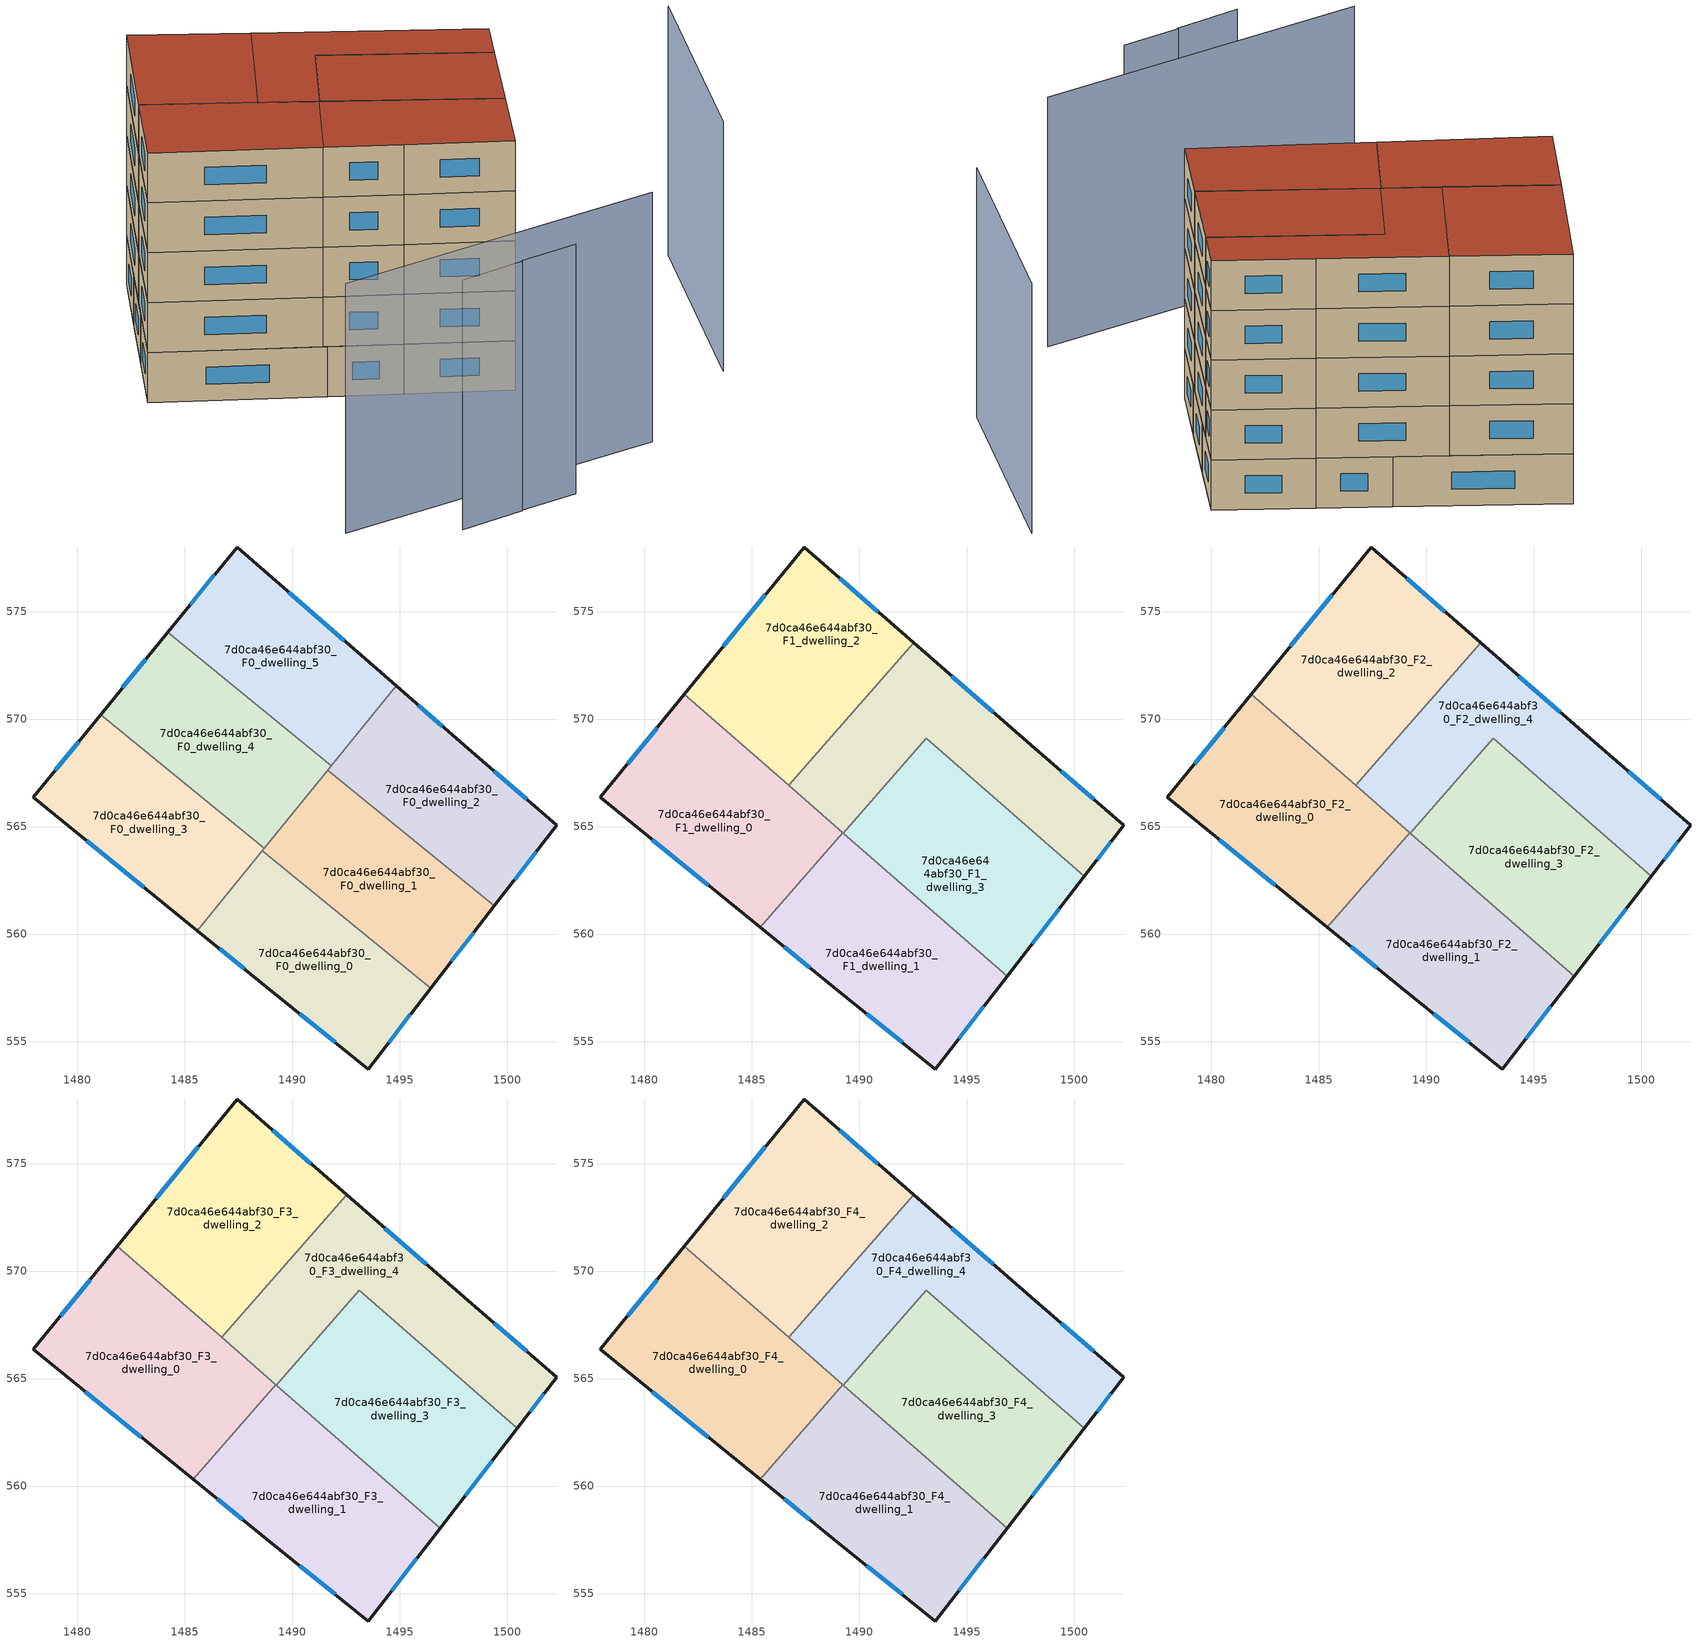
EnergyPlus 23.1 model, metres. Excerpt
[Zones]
7d0ca46e644abf30_F0_dwelling_0
 floor ground (EU_floor_Construction): 1496.45,557.49 1493.54,553.72 1488.82,557.53 1485.59,560.16 1488.61,563.87 z0
 wall outside (EU_wall_Construction): 1485.59,560.16 1488.82,557.53 1493.54,553.72 1496.45,557.49 z0:3
 wall to 7d0ca46e644abf30_F0_dwelling_1 (EU_wall_Construction): 1496.45,557.49 1488.61,563.87 z0:3
 wall to 7d0ca46e644abf30_F0_dwelling_3 (EU_wall_Construction): 1488.61,563.87 1485.59,560.16 z0:3
 window (EU_Window_Construction): 1494.49,554.95 1495.51,556.26 / 1490.36,556.29 1492.01,554.96 / 1486.64,559.31 1487.77,558.39 z0.98:2.02
7d0ca46e644abf30_F0_dwelling_1
 floor ground (EU_floor_Construction): 1499.41,561.31 1496.45,557.49 1488.61,563.87 1491.66,567.62 z0
 wall outside (EU_wall_Construction): 1496.45,557.49 1499.41,561.31 z0:3
 wall to 7d0ca46e644abf30_F0_dwelling_2 (EU_wall_Construction): 1499.41,561.31 1491.66,567.62 z0:3
 wall to 7d0ca46e644abf30_F0_dwelling_4 (EU_wall_Construction): 1491.66,567.62 1488.71,564 z0:3
 wall to 7d0ca46e644abf30_F0_dwelling_3 (EU_wall_Construction): 1488.71,564 1488.61,563.87 z0:3
 window (EU_Window_Construction): 1497.41,558.73 1498.45,560.06 z0.98:2.02
7d0ca46e644abf30_F0_dwelling_2
 floor ground (EU_floor_Construction): 1498.01,568.77 1502.3,565.05 1499.41,561.31 1491.66,567.62 1494.85,571.54 z0
 wall outside (EU_wall_Construction): 1499.41,561.31 1502.3,565.05 1498.01,568.77 1494.85,571.54 z0:3
 wall to 7d0ca46e644abf30_F0_dwelling_5 (EU_wall_Construction): 1494.85,571.54 1491.83,567.83 z0:3
 wall to 7d0ca46e644abf30_F0_dwelling_4 (EU_wall_Construction): 1491.83,567.83 1491.66,567.62 z0:3
 window (EU_Window_Construction): 1500.35,562.52 1501.36,563.83 / 1496.98,569.67 1495.88,570.64 / 1500.91,566.26 1499.41,567.56 z0.98:2.02
7d0ca46e644abf30_F0_dwelling_3
 floor ground (EU_floor_Construction): 1488.71,564 1485.59,560.16 1477.97,566.36 1481.09,570.2 z0
 wall outside (EU_wall_Construction): 1481.09,570.2 1477.97,566.36 1485.59,560.16 z0:3
 wall to 7d0ca46e644abf30_F0_dwelling_4 (EU_wall_Construction): 1488.71,564 1481.09,570.2 z0:3
 window (EU_Window_Construction): 1480.45,564.35 1483.11,562.18 / 1480.08,568.95 1478.99,567.61 z0.98:2.02
7d0ca46e644abf30_F0_dwelling_4
 floor ground (EU_floor_Construction): 1491.83,567.83 1488.71,564 1481.09,570.2 1484.21,574.03 z0
 wall outside (EU_wall_Construction): 1484.21,574.03 1481.09,570.2 z0:3
 wall to 7d0ca46e644abf30_F0_dwelling_5 (EU_wall_Construction): 1491.83,567.83 1484.21,574.03 z0:3
 window (EU_Window_Construction): 1483.2,572.79 1482.11,571.44 z0.98:2.02
7d0ca46e644abf30_F0_dwelling_5
 floor ground (EU_floor_Construction): 1494.85,571.54 1491.83,567.83 1484.21,574.03 1487.44,578 z0
 wall outside (EU_wall_Construction): 1494.85,571.54 1487.44,578 1484.21,574.03 z0:3
 window (EU_Window_Construction): 1486.39,576.71 1485.26,575.32 / 1492.44,573.64 1489.85,575.9 z0.98:2.02
7d0ca46e644abf30_F1_dwelling_0
 floor to 7d0ca46e644abf30_F0_dwelling_3 (EU_floor_Construction): 1488.66,564.04 1485.41,560.31 1477.97,566.36 1481.09,570.2 z3
 floor to 7d0ca46e644abf30_F0_dwelling_4 (EU_floor_Construction): 1489.25,564.71 1488.66,564.04 1481.09,570.2 1481.88,571.16 z3
 wall outside (EU_wall_Construction): 1481.88,571.16 1477.97,566.36 1485.41,560.31 z3:6
 wall to 7d0ca46e644abf30_F1_dwelling_1 (EU_wall_Construction): 1485.41,560.31 1489.25,564.71 z3:6
 wall to 7d0ca46e644abf30_F1_dwelling_2 (EU_wall_Construction): 1486.74,566.91 1481.88,571.16 z3:6
 wall to 7d0ca46e644abf30_F1_dwelling_4 (EU_wall_Construction): 1489.25,564.71 1486.74,566.91 z3:6
 window (EU_Window_Construction): 1480.39,564.39 1482.99,562.28 / 1480.61,569.6 1479.24,567.92 z3.98:5.02
7d0ca46e644abf30_F1_dwelling_1
 floor to 7d0ca46e644abf30_F0_dwelling_0 (EU_floor_Construction): 1496.45,557.49 1493.54,553.72 1488.82,557.53 1485.59,560.16 1488.61,563.87 z3
 floor to 7d0ca46e644abf30_F0_dwelling_1 (EU_floor_Construction): 1496.89,558.05 1496.45,557.49 1488.61,563.87 1489.28,564.69 z3
 floor to 7d0ca46e644abf30_F0_dwelling_3 (EU_floor_Construction): 1488.71,564 1485.59,560.16 1485.41,560.31 1488.66,564.04 z3
 floor to 7d0ca46e644abf30_F0_dwelling_4 (EU_floor_Construction): 1489.28,564.69 1488.71,564 1488.66,564.04 1489.25,564.71 z3
 wall outside (EU_wall_Construction): 1485.41,560.31 1488.82,557.53 1493.54,553.72 1496.89,558.04 z3:6
 wall to 7d0ca46e644abf30_F1_dwelling_3 (EU_wall_Construction): 1496.89,558.04 1489.28,564.69 z3:6
 wall to 7d0ca46e644abf30_F1_dwelling_4 (EU_wall_Construction): 1489.28,564.69 1489.25,564.71 z3:6
 window (EU_Window_Construction): 1494.63,555.13 1495.8,556.64 / 1490.36,556.29 1492.01,554.96 / 1486.52,559.41 1487.71,558.43 z3.98:5.02
7d0ca46e644abf30_F1_dwelling_2
 floor to 7d0ca46e644abf30_F0_dwelling_5 (EU_floor_Construction): 1492.54,573.55 1489.33,569.87 1484.21,574.03 1487.44,578 z3
 floor to 7d0ca46e644abf30_F0_dwelling_4 (EU_floor_Construction): 1489.33,569.87 1486.74,566.91 1481.88,571.16 1484.21,574.03 z3
 wall outside (EU_wall_Construction): 1492.54,573.55 1487.44,578 1481.88,571.16 z3:6
 wall to 7d0ca46e644abf30_F1_dwelling_4 (EU_wall_Construction): 1486.74,566.91 1492.54,573.55 z3:6
 window (EU_Window_Construction): 1490.88,575 1489.1,576.55 / 1485.63,575.78 1483.69,573.38 z3.98:5.02
7d0ca46e644abf30_F1_dwelling_3
 floor to 7d0ca46e644abf30_F0_dwelling_1 (EU_floor_Construction): 1499.41,561.31 1496.89,558.05 1489.28,564.69 1489.29,564.71 1491.76,567.53 z3
 floor to 7d0ca46e644abf30_F0_dwelling_2 (EU_floor_Construction): 1500.48,562.7 1499.41,561.31 1491.76,567.53 1493.14,569.11 z3
 wall outside (EU_wall_Construction): 1496.89,558.04 1500.48,562.7 z3:6
 wall to 7d0ca46e644abf30_F1_dwelling_4 (EU_wall_Construction): 1500.48,562.7 1493.14,569.11 1489.28,564.69 z3:6
 window (EU_Window_Construction): 1498.06,559.56 1499.31,561.18 z3.98:5.02
7d0ca46e644abf30_F1_dwelling_4
 floor to 7d0ca46e644abf30_F0_dwelling_2 (EU_floor_Construction): 1498.01,568.77 1502.3,565.05 1500.48,562.7 1493.14,569.11 1491.76,567.53 1491.66,567.62 1494.85,571.54 z3
 floor to 7d0ca46e644abf30_F0_dwelling_1 (EU_floor_Construction): 1491.76,567.53 1489.29,564.71 1491.66,567.62 z3
 floor to 7d0ca46e644abf30_F0_dwelling_5 (EU_floor_Construction): 1494.85,571.54 1491.83,567.83 1489.33,569.87 1492.54,573.55 z3
 floor to 7d0ca46e644abf30_F0_dwelling_4 (EU_floor_Construction): 1491.83,567.83 1489.28,564.7 1489.28,564.69 1489.25,564.71 1486.74,566.91 1489.33,569.87 z3
 wall outside (EU_wall_Construction): 1500.48,562.7 1502.3,565.05 1498.01,568.77 1492.54,573.55 z3:6
 window (EU_Window_Construction): 1496.23,570.33 1494.32,572 / 1500.91,566.26 1499.41,567.56 / 1501.07,563.46 1501.71,564.29 z3.98:5.02
7d0ca46e644abf30_F2_dwelling_0
 floor to 7d0ca46e644abf30_F1_dwelling_0 (EU_floor_Construction): 1489.25,564.71 1485.41,560.31 1477.97,566.36 1481.88,571.16 z6
 wall outside (EU_wall_Construction): 1481.88,571.16 1477.97,566.36 1485.41,560.31 z6:9
 wall to 7d0ca46e644abf30_F2_dwelling_1 (EU_wall_Construction): 1485.41,560.31 1489.25,564.71 z6:9
 wall to 7d0ca46e644abf30_F2_dwelling_2 (EU_wall_Construction): 1486.74,566.91 1481.88,571.16 z6:9
 wall to 7d0ca46e644abf30_F2_dwelling_4 (EU_wall_Construction): 1489.25,564.71 1486.74,566.91 z6:9
 window (EU_Window_Construction): 1480.39,564.39 1482.99,562.28 / 1480.61,569.6 1479.24,567.92 z6.98:8.02
7d0ca46e644abf30_F2_dwelling_1
 floor to 7d0ca46e644abf30_F1_dwelling_1 (EU_floor_Construction): 1496.89,558.04 1493.54,553.72 1488.82,557.53 1485.41,560.31 1489.25,564.71 z6
 wall outside (EU_wall_Construction): 1485.41,560.31 1488.82,557.53 1493.54,553.72 1496.89,558.04 z6:9
 wall to 7d0ca46e644abf30_F2_dwelling_3 (EU_wall_Construction): 1496.89,558.04 1489.28,564.69 z6:9
 wall to 7d0ca46e644abf30_F2_dwelling_4 (EU_wall_Construction): 1489.28,564.69 1489.25,564.71 z6:9
 window (EU_Window_Construction): 1494.63,555.13 1495.8,556.64 / 1490.36,556.29 1492.01,554.96 / 1486.52,559.41 1487.71,558.43 z6.98:8.02
7d0ca46e644abf30_F2_dwelling_2
 floor to 7d0ca46e644abf30_F1_dwelling_2 (EU_floor_Construction): 1492.54,573.55 1486.74,566.91 1481.88,571.16 1487.44,578 z6
 wall outside (EU_wall_Construction): 1492.54,573.55 1487.44,578 1481.88,571.16 z6:9
 wall to 7d0ca46e644abf30_F2_dwelling_4 (EU_wall_Construction): 1486.74,566.91 1492.54,573.55 z6:9
 window (EU_Window_Construction): 1490.88,575 1489.1,576.55 / 1485.63,575.78 1483.69,573.38 z6.98:8.02
7d0ca46e644abf30_F2_dwelling_3
 floor to 7d0ca46e644abf30_F1_dwelling_3 (EU_floor_Construction): 1500.48,562.7 1496.89,558.04 1489.28,564.69 1493.14,569.11 z6
 wall outside (EU_wall_Construction): 1496.89,558.04 1500.48,562.7 z6:9
 wall to 7d0ca46e644abf30_F2_dwelling_4 (EU_wall_Construction): 1500.48,562.7 1493.14,569.11 1489.28,564.69 z6:9
 window (EU_Window_Construction): 1498.06,559.56 1499.31,561.18 z6.98:8.02
7d0ca46e644abf30_F2_dwelling_4
 floor to 7d0ca46e644abf30_F1_dwelling_4 (EU_floor_Construction): 1498.01,568.77 1502.3,565.05 1500.48,562.7 1493.14,569.11 1489.28,564.69 1486.74,566.91 1492.54,573.55 z6
 wall outside (EU_wall_Construction): 1500.48,562.7 1502.3,565.05 1498.01,568.77 1492.54,573.55 z6:9
 window (EU_Window_Construction): 1496.23,570.33 1494.32,572 / 1500.91,566.26 1499.41,567.56 / 1501.07,563.46 1501.71,564.29 z6.98:8.02
7d0ca46e644abf30_F3_dwelling_0
 floor to 7d0ca46e644abf30_F2_dwelling_0 (EU_floor_Construction): 1489.25,564.71 1485.41,560.31 1477.97,566.36 1481.88,571.16 z9
 wall outside (EU_wall_Construction): 1481.88,571.16 1477.97,566.36 1485.41,560.31 z9:12
 wall to 7d0ca46e644abf30_F3_dwelling_1 (EU_wall_Construction): 1485.41,560.31 1489.25,564.71 z9:12
 wall to 7d0ca46e644abf30_F3_dwelling_2 (EU_wall_Construction): 1486.74,566.91 1481.88,571.16 z9:12
 wall to 7d0ca46e644abf30_F3_dwelling_4 (EU_wall_Construction): 1489.25,564.71 1486.74,566.91 z9:12
 window (EU_Window_Construction): 1480.39,564.39 1482.99,562.28 / 1480.61,569.6 1479.24,567.92 z9.98:11.02
7d0ca46e644abf30_F3_dwelling_1
 floor to 7d0ca46e644abf30_F2_dwelling_1 (EU_floor_Construction): 1496.89,558.04 1493.54,553.72 1488.82,557.53 1485.41,560.31 1489.25,564.71 z9
 wall outside (EU_wall_Construction): 1485.41,560.31 1488.82,557.53 1493.54,553.72 1496.89,558.04 z9:12
 wall to 7d0ca46e644abf30_F3_dwelling_3 (EU_wall_Construction): 1496.89,558.04 1489.28,564.69 z9:12
 wall to 7d0ca46e644abf30_F3_dwelling_4 (EU_wall_Construction): 1489.28,564.69 1489.25,564.71 z9:12
 window (EU_Window_Construction): 1494.63,555.13 1495.8,556.64 / 1490.36,556.29 1492.01,554.96 / 1486.52,559.41 1487.71,558.43 z9.98:11.02
7d0ca46e644abf30_F3_dwelling_2
 floor to 7d0ca46e644abf30_F2_dwelling_2 (EU_floor_Construction): 1492.54,573.55 1486.74,566.91 1481.88,571.16 1487.44,578 z9
 wall outside (EU_wall_Construction): 1492.54,573.55 1487.44,578 1481.88,571.16 z9:12
 wall to 7d0ca46e644abf30_F3_dwelling_4 (EU_wall_Construction): 1486.74,566.91 1492.54,573.55 z9:12
 window (EU_Window_Construction): 1490.88,575 1489.1,576.55 / 1485.63,575.78 1483.69,573.38 z9.98:11.02
7d0ca46e644abf30_F3_dwelling_3
 floor to 7d0ca46e644abf30_F2_dwelling_3 (EU_floor_Construction): 1500.48,562.7 1496.89,558.04 1489.28,564.69 1493.14,569.11 z9
 wall outside (EU_wall_Construction): 1496.89,558.04 1500.48,562.7 z9:12
 wall to 7d0ca46e644abf30_F3_dwelling_4 (EU_wall_Construction): 1500.48,562.7 1493.14,569.11 1489.28,564.69 z9:12
 window (EU_Window_Construction): 1498.06,559.56 1499.31,561.18 z9.98:11.02
7d0ca46e644abf30_F3_dwelling_4
 floor to 7d0ca46e644abf30_F2_dwelling_4 (EU_floor_Construction): 1498.01,568.77 1502.3,565.05 1500.48,562.7 1493.14,569.11 1489.28,564.69 1486.74,566.91 1492.54,573.55 z9
 wall outside (EU_wall_Construction): 1500.48,562.7 1502.3,565.05 1498.01,568.77 1492.54,573.55 z9:12
 window (EU_Window_Construction): 1496.23,570.33 1494.32,572 / 1500.91,566.26 1499.41,567.56 / 1501.07,563.46 1501.71,564.29 z9.98:11.02
7d0ca46e644abf30_F4_dwelling_0
 floor to 7d0ca46e644abf30_F3_dwelling_0 (EU_floor_Construction): 1489.25,564.71 1485.41,560.31 1477.97,566.36 1481.88,571.16 z12
 wall outside (EU_wall_Construction): 1481.88,571.16 1477.97,566.36 1485.41,560.31 z12:15
 wall to 7d0ca46e644abf30_F4_dwelling_1 (EU_wall_Construction): 1485.41,560.31 1489.25,564.71 z12:15
 wall to 7d0ca46e644abf30_F4_dwelling_2 (EU_wall_Construction): 1486.74,566.91 1481.88,571.16 z12:15
 wall to 7d0ca46e644abf30_F4_dwelling_4 (EU_wall_Construction): 1489.25,564.71 1486.74,566.91 z12:15
 window (EU_Window_Construction): 1480.39,564.39 1482.99,562.28 / 1480.61,569.6 1479.24,567.92 z12.98:14.02
 roof outside (EU_roof_Construction): 1485.41,560.31 1489.25,564.71 1481.88,571.16 1477.97,566.36 z15
7d0ca46e644abf30_F4_dwelling_1
 floor to 7d0ca46e644abf30_F3_dwelling_1 (EU_floor_Construction): 1496.89,558.04 1493.54,553.72 1488.82,557.53 1485.41,560.31 1489.25,564.71 z12
 wall outside (EU_wall_Construction): 1485.41,560.31 1488.82,557.53 1493.54,553.72 1496.89,558.04 z12:15
 wall to 7d0ca46e644abf30_F4_dwelling_3 (EU_wall_Construction): 1496.89,558.04 1489.28,564.69 z12:15
 wall to 7d0ca46e644abf30_F4_dwelling_4 (EU_wall_Construction): 1489.28,564.69 1489.25,564.71 z12:15
 window (EU_Window_Construction): 1494.63,555.13 1495.8,556.64 / 1490.36,556.29 1492.01,554.96 / 1486.52,559.41 1487.71,558.43 z12.98:14.02
 roof outside (EU_roof_Construction): 1493.54,553.72 1496.89,558.04 1489.25,564.71 1485.41,560.31 1488.82,557.53 z15
7d0ca46e644abf30_F4_dwelling_2
 floor to 7d0ca46e644abf30_F3_dwelling_2 (EU_floor_Construction): 1492.54,573.55 1486.74,566.91 1481.88,571.16 1487.44,578 z12
 wall outside (EU_wall_Construction): 1492.54,573.55 1487.44,578 1481.88,571.16 z12:15
 wall to 7d0ca46e644abf30_F4_dwelling_4 (EU_wall_Construction): 1486.74,566.91 1492.54,573.55 z12:15
 window (EU_Window_Construction): 1490.88,575 1489.1,576.55 / 1485.63,575.78 1483.69,573.38 z12.98:14.02
 roof outside (EU_roof_Construction): 1486.74,566.91 1492.54,573.55 1487.44,578 1481.88,571.16 z15
7d0ca46e644abf30_F4_dwelling_3
 floor to 7d0ca46e644abf30_F3_dwelling_3 (EU_floor_Construction): 1500.48,562.7 1496.89,558.04 1489.28,564.69 1493.14,569.11 z12
 wall outside (EU_wall_Construction): 1496.89,558.04 1500.48,562.7 z12:15
 wall to 7d0ca46e644abf30_F4_dwelling_4 (EU_wall_Construction): 1500.48,562.7 1493.14,569.11 1489.28,564.69 z12:15
 window (EU_Window_Construction): 1498.06,559.56 1499.31,561.18 z12.98:14.02
 roof outside (EU_roof_Construction): 1496.89,558.04 1500.48,562.7 1493.14,569.11 1489.28,564.69 z15
7d0ca46e644abf30_F4_dwelling_4
 floor to 7d0ca46e644abf30_F3_dwelling_4 (EU_floor_Construction): 1498.01,568.77 1502.3,565.05 1500.48,562.7 1493.14,569.11 1489.28,564.69 1486.74,566.91 1492.54,573.55 z12
 wall outside (EU_wall_Construction): 1500.48,562.7 1502.3,565.05 1498.01,568.77 1492.54,573.55 z12:15
 window (EU_Window_Construction): 1496.23,570.33 1494.32,572 / 1500.91,566.26 1499.41,567.56 / 1501.07,563.46 1501.71,564.29 z12.98:14.02
 roof outside (EU_roof_Construction): 1500.48,562.7 1502.3,565.05 1498.01,568.77 1492.54,573.55 1486.74,566.91 1489.28,564.69 1493.14,569.11 z15
shading: 1474.37,546.91 1494.42,543.84 / 1483.29,542.41 1486.88,541.94 / 1479.27,542.84 1483.29,542.38 / 1503.44,547.72 1511.37,560.46 z0:15
[Building]
EU S2 Campaign: North Axis=0; Terrain=City; Solar Distribution=FullExterior
[Site:Location]
Bologna: Latitude=44.5; Longitude=11.25; Time Zone=1; Elevation=37
[SizingPeriod:WeatherFileDays]
AnnualSizingPeriod: Begin Month=1; Begin Day of Month=1; End Month=12; End Day of Month=31; Day of Week for Start Day=Monday; Use Weather File Daylight Saving Period=No; Use Weather File Rain and Snow Indicators=No
[MATERIAL]
EU_InternalMass_Material: Roughness=MediumRough; Thickness=0.1; Conductivity=1; Density=1800; Specific Heat=900; Thermal Absorptance=0.9; Solar Absorptance=0.7; Visible Absorptance=0.7
[MATERIAL:NOMASS] Roughness=MediumRough; Thermal Absorptance=0.9; Solar Absorptance=0.7; Visible Absorptance=0.7
Name | Thermal Resistance
EU_wall_NoMass | 0.905828
EU_roof_NoMass | 0.37593
EU_floor_NoMass | 0.67114
[WINDOWMATERIAL:SIMPLEGLAZINGSYSTEM]
EU_Window_SimpleGlazing: UFactor=4.52486; Solar Heat Gain Coefficient=0.85; Visible Transmittance=0.85
[CONSTRUCTION]
EU_wall_Construction: EU_wall_NoMass
EU_roof_Construction: EU_roof_NoMass
EU_floor_Construction: EU_floor_NoMass
EU_Window_Construction: EU_Window_SimpleGlazing
EU_InternalMass_Construction: EU_InternalMass_Material
[ZONE] Type=1; Multiplier=1; Ceiling Height=autocalculate; Floor Area=autocalculate; Part of Total Floor Area=Yes
Name | Volume
7d0ca46e644abf30_F0_dwelling_0 | 145.703
7d0ca46e644abf30_F1_dwelling_0; 7d0ca46e644abf30_F2_dwelling_0; 7d0ca46e644abf30_F3_dwelling_0; 7d0ca46e644abf30_F4_dwelling_0 | 174.833
7d0ca46e644abf30_F0_dwelling_1 | 145.695
7d0ca46e644abf30_F1_dwelling_1; 7d0ca46e644abf30_F2_dwelling_1; 7d0ca46e644abf30_F3_dwelling_1; 7d0ca46e644abf30_F4_dwelling_1 | 174.836
7d0ca46e644abf30_F0_dwelling_2 | 145.69
7d0ca46e644abf30_F1_dwelling_2; 7d0ca46e644abf30_F2_dwelling_2; 7d0ca46e644abf30_F3_dwelling_2; 7d0ca46e644abf30_F4_dwelling_2 | 174.849
7d0ca46e644abf30_F0_dwelling_3 | 145.698
7d0ca46e644abf30_F1_dwelling_3; 7d0ca46e644abf30_F2_dwelling_3; 7d0ca46e644abf30_F3_dwelling_3; 7d0ca46e644abf30_F4_dwelling_3 | 174.854
7d0ca46e644abf30_F0_dwelling_4 | 145.691
7d0ca46e644abf30_F1_dwelling_4; 7d0ca46e644abf30_F2_dwelling_4; 7d0ca46e644abf30_F3_dwelling_4; 7d0ca46e644abf30_F4_dwelling_4 | 174.841
7d0ca46e644abf30_F0_dwelling_5 | 145.704
[INTERNALMASS] Construction=EU_InternalMass_Construction
Name | Zone or ZoneList | Surface Area
7d0ca46e644abf30_F0_dwelling_0_EU_InternalMass | 7d0ca46e644abf30_F0_dwelling_0 | 48.5678
7d0ca46e644abf30_F0_dwelling_1_EU_InternalMass | 7d0ca46e644abf30_F0_dwelling_1 | 48.5651
7d0ca46e644abf30_F0_dwelling_2_EU_InternalMass | 7d0ca46e644abf30_F0_dwelling_2 | 48.563
7d0ca46e644abf30_F0_dwelling_3_EU_InternalMass | 7d0ca46e644abf30_F0_dwelling_3 | 48.5659
7d0ca46e644abf30_F0_dwelling_4_EU_InternalMass | 7d0ca46e644abf30_F0_dwelling_4 | 48.5636
7d0ca46e644abf30_F0_dwelling_5_EU_InternalMass | 7d0ca46e644abf30_F0_dwelling_5 | 48.5683
7d0ca46e644abf30_F1_dwelling_0_EU_InternalMass | 7d0ca46e644abf30_F1_dwelling_0 | 58.2781
7d0ca46e644abf30_F1_dwelling_1_EU_InternalMass | 7d0ca46e644abf30_F1_dwelling_1 | 58.2775
7d0ca46e644abf30_F1_dwelling_2_EU_InternalMass | 7d0ca46e644abf30_F1_dwelling_2 | 58.2838
7d0ca46e644abf30_F1_dwelling_3_EU_InternalMass | 7d0ca46e644abf30_F1_dwelling_3 | 58.286
7d0ca46e644abf30_F1_dwelling_4_EU_InternalMass | 7d0ca46e644abf30_F1_dwelling_4 | 58.2802
7d0ca46e644abf30_F2_dwelling_0_EU_InternalMass | 7d0ca46e644abf30_F2_dwelling_0 | 58.2781
7d0ca46e644abf30_F2_dwelling_1_EU_InternalMass | 7d0ca46e644abf30_F2_dwelling_1 | 58.2775
7d0ca46e644abf30_F2_dwelling_2_EU_InternalMass | 7d0ca46e644abf30_F2_dwelling_2 | 58.2838
7d0ca46e644abf30_F2_dwelling_3_EU_InternalMass | 7d0ca46e644abf30_F2_dwelling_3 | 58.286
7d0ca46e644abf30_F2_dwelling_4_EU_InternalMass | 7d0ca46e644abf30_F2_dwelling_4 | 58.2802
7d0ca46e644abf30_F3_dwelling_0_EU_InternalMass | 7d0ca46e644abf30_F3_dwelling_0 | 58.2781
7d0ca46e644abf30_F3_dwelling_1_EU_InternalMass | 7d0ca46e644abf30_F3_dwelling_1 | 58.2775
7d0ca46e644abf30_F3_dwelling_2_EU_InternalMass | 7d0ca46e644abf30_F3_dwelling_2 | 58.2838
7d0ca46e644abf30_F3_dwelling_3_EU_InternalMass | 7d0ca46e644abf30_F3_dwelling_3 | 58.286
7d0ca46e644abf30_F3_dwelling_4_EU_InternalMass | 7d0ca46e644abf30_F3_dwelling_4 | 58.2802
7d0ca46e644abf30_F4_dwelling_0_EU_InternalMass | 7d0ca46e644abf30_F4_dwelling_0 | 58.2781
7d0ca46e644abf30_F4_dwelling_1_EU_InternalMass | 7d0ca46e644abf30_F4_dwelling_1 | 58.2775
7d0ca46e644abf30_F4_dwelling_2_EU_InternalMass | 7d0ca46e644abf30_F4_dwelling_2 | 58.2838
7d0ca46e644abf30_F4_dwelling_3_EU_InternalMass | 7d0ca46e644abf30_F4_dwelling_3 | 58.286
7d0ca46e644abf30_F4_dwelling_4_EU_InternalMass | 7d0ca46e644abf30_F4_dwelling_4 | 58.2802
[OTHEREQUIPMENT] Fuel Type=Electricity; Design Level Calculation Method=Watts/Area; Power per Zone Floor Area=1; Fraction Latent=0; Fraction Radiant=0; Fraction Lost=0; Carbon Dioxide Generation Rate=0; EndUse Subcategory=EU_Step8_InternalGains
Name | Zone or ZoneList or Space or SpaceList | Schedule
EU_Step8_InternalGain_7d0ca46e644abf30_F0_dwelling_0_f000 | 7d0ca46e644abf30_F0_dwelling_0 | EU_Step8_GainSchedule_7d0ca46e644abf30_F0_dwelling_0_f000
EU_Step8_InternalGain_7d0ca46e644abf30_F0_dwelling_1_f000 | 7d0ca46e644abf30_F0_dwelling_1 | EU_Step8_GainSchedule_7d0ca46e644abf30_F0_dwelling_1_f000
EU_Step8_InternalGain_7d0ca46e644abf30_F0_dwelling_2_f000 | 7d0ca46e644abf30_F0_dwelling_2 | EU_Step8_GainSchedule_7d0ca46e644abf30_F0_dwelling_2_f000
EU_Step8_InternalGain_7d0ca46e644abf30_F0_dwelling_3_f000 | 7d0ca46e644abf30_F0_dwelling_3 | EU_Step8_GainSchedule_7d0ca46e644abf30_F0_dwelling_3_f000
EU_Step8_InternalGain_7d0ca46e644abf30_F0_dwelling_4_f000 | 7d0ca46e644abf30_F0_dwelling_4 | EU_Step8_GainSchedule_7d0ca46e644abf30_F0_dwelling_4_f000
EU_Step8_InternalGain_7d0ca46e644abf30_F0_dwelling_5_f000 | 7d0ca46e644abf30_F0_dwelling_5 | EU_Step8_GainSchedule_7d0ca46e644abf30_F0_dwelling_5_f000
EU_Step8_InternalGain_7d0ca46e644abf30_F1_dwelling_0_f000 | 7d0ca46e644abf30_F1_dwelling_0 | EU_Step8_GainSchedule_7d0ca46e644abf30_F1_dwelling_0_f000
EU_Step8_InternalGain_7d0ca46e644abf30_F1_dwelling_1_f000 | 7d0ca46e644abf30_F1_dwelling_1 | EU_Step8_GainSchedule_7d0ca46e644abf30_F1_dwelling_1_f000
EU_Step8_InternalGain_7d0ca46e644abf30_F1_dwelling_2_f000 | 7d0ca46e644abf30_F1_dwelling_2 | EU_Step8_GainSchedule_7d0ca46e644abf30_F1_dwelling_2_f000
EU_Step8_InternalGain_7d0ca46e644abf30_F1_dwelling_3_f000 | 7d0ca46e644abf30_F1_dwelling_3 | EU_Step8_GainSchedule_7d0ca46e644abf30_F1_dwelling_3_f000
EU_Step8_InternalGain_7d0ca46e644abf30_F1_dwelling_4_f000 | 7d0ca46e644abf30_F1_dwelling_4 | EU_Step8_GainSchedule_7d0ca46e644abf30_F1_dwelling_4_f000
EU_Step8_InternalGain_7d0ca46e644abf30_F2_dwelling_0_f000 | 7d0ca46e644abf30_F2_dwelling_0 | EU_Step8_GainSchedule_7d0ca46e644abf30_F2_dwelling_0_f000
EU_Step8_InternalGain_7d0ca46e644abf30_F2_dwelling_1_f000 | 7d0ca46e644abf30_F2_dwelling_1 | EU_Step8_GainSchedule_7d0ca46e644abf30_F2_dwelling_1_f000
EU_Step8_InternalGain_7d0ca46e644abf30_F2_dwelling_2_f000 | 7d0ca46e644abf30_F2_dwelling_2 | EU_Step8_GainSchedule_7d0ca46e644abf30_F2_dwelling_2_f000
EU_Step8_InternalGain_7d0ca46e644abf30_F2_dwelling_3_f000 | 7d0ca46e644abf30_F2_dwelling_3 | EU_Step8_GainSchedule_7d0ca46e644abf30_F2_dwelling_3_f000
EU_Step8_InternalGain_7d0ca46e644abf30_F2_dwelling_4_f000 | 7d0ca46e644abf30_F2_dwelling_4 | EU_Step8_GainSchedule_7d0ca46e644abf30_F2_dwelling_4_f000
EU_Step8_InternalGain_7d0ca46e644abf30_F3_dwelling_0_f000 | 7d0ca46e644abf30_F3_dwelling_0 | EU_Step8_GainSchedule_7d0ca46e644abf30_F3_dwelling_0_f000
EU_Step8_InternalGain_7d0ca46e644abf30_F3_dwelling_1_f000 | 7d0ca46e644abf30_F3_dwelling_1 | EU_Step8_GainSchedule_7d0ca46e644abf30_F3_dwelling_1_f000
EU_Step8_InternalGain_7d0ca46e644abf30_F3_dwelling_2_f000 | 7d0ca46e644abf30_F3_dwelling_2 | EU_Step8_GainSchedule_7d0ca46e644abf30_F3_dwelling_2_f000
EU_Step8_InternalGain_7d0ca46e644abf30_F3_dwelling_3_f000 | 7d0ca46e644abf30_F3_dwelling_3 | EU_Step8_GainSchedule_7d0ca46e644abf30_F3_dwelling_3_f000
EU_Step8_InternalGain_7d0ca46e644abf30_F3_dwelling_4_f000 | 7d0ca46e644abf30_F3_dwelling_4 | EU_Step8_GainSchedule_7d0ca46e644abf30_F3_dwelling_4_f000
EU_Step8_InternalGain_7d0ca46e644abf30_F4_dwelling_0_f000 | 7d0ca46e644abf30_F4_dwelling_0 | EU_Step8_GainSchedule_7d0ca46e644abf30_F4_dwelling_0_f000
EU_Step8_InternalGain_7d0ca46e644abf30_F4_dwelling_1_f000 | 7d0ca46e644abf30_F4_dwelling_1 | EU_Step8_GainSchedule_7d0ca46e644abf30_F4_dwelling_1_f000
EU_Step8_InternalGain_7d0ca46e644abf30_F4_dwelling_2_f000 | 7d0ca46e644abf30_F4_dwelling_2 | EU_Step8_GainSchedule_7d0ca46e644abf30_F4_dwelling_2_f000
EU_Step8_InternalGain_7d0ca46e644abf30_F4_dwelling_3_f000 | 7d0ca46e644abf30_F4_dwelling_3 | EU_Step8_GainSchedule_7d0ca46e644abf30_F4_dwelling_3_f000
EU_Step8_InternalGain_7d0ca46e644abf30_F4_dwelling_4_f000 | 7d0ca46e644abf30_F4_dwelling_4 | EU_Step8_GainSchedule_7d0ca46e644abf30_F4_dwelling_4_f000
[ZONEVENTILATION:DESIGNFLOWRATE] Schedule=EU_AlwaysOn; Design Flow Rate Calculation Method=AirChanges/Hour; Air Changes per Hour=0.73129; Ventilation Type=Natural; Fan Pressure Rise=0; Fan Total Efficiency=1; Constant Term Coefficient=1; Temperature Term Coefficient=0; Velocity Term Coefficient=0; Velocity Squared Term Coefficient=0; Minimum Indoor Temperature=-100; Maximum Indoor Temperature=100; Delta Temperature=-100; Minimum Outdoor Temperature=-100; Maximum Outdoor Temperature=100; Maximum Wind Speed=40
Name | Zone or ZoneList or Space or SpaceList
EU_ConstantAir_7d0ca46e644abf30_F0_dwelling_0 | 7d0ca46e644abf30_F0_dwelling_0
EU_ConstantAir_7d0ca46e644abf30_F0_dwelling_1 | 7d0ca46e644abf30_F0_dwelling_1
EU_ConstantAir_7d0ca46e644abf30_F0_dwelling_2 | 7d0ca46e644abf30_F0_dwelling_2
EU_ConstantAir_7d0ca46e644abf30_F0_dwelling_3 | 7d0ca46e644abf30_F0_dwelling_3
EU_ConstantAir_7d0ca46e644abf30_F0_dwelling_4 | 7d0ca46e644abf30_F0_dwelling_4
EU_ConstantAir_7d0ca46e644abf30_F0_dwelling_5 | 7d0ca46e644abf30_F0_dwelling_5
EU_ConstantAir_7d0ca46e644abf30_F1_dwelling_0 | 7d0ca46e644abf30_F1_dwelling_0
EU_ConstantAir_7d0ca46e644abf30_F1_dwelling_1 | 7d0ca46e644abf30_F1_dwelling_1
EU_ConstantAir_7d0ca46e644abf30_F1_dwelling_2 | 7d0ca46e644abf30_F1_dwelling_2
EU_ConstantAir_7d0ca46e644abf30_F1_dwelling_3 | 7d0ca46e644abf30_F1_dwelling_3
EU_ConstantAir_7d0ca46e644abf30_F1_dwelling_4 | 7d0ca46e644abf30_F1_dwelling_4
EU_ConstantAir_7d0ca46e644abf30_F2_dwelling_0 | 7d0ca46e644abf30_F2_dwelling_0
EU_ConstantAir_7d0ca46e644abf30_F2_dwelling_1 | 7d0ca46e644abf30_F2_dwelling_1
EU_ConstantAir_7d0ca46e644abf30_F2_dwelling_2 | 7d0ca46e644abf30_F2_dwelling_2
EU_ConstantAir_7d0ca46e644abf30_F2_dwelling_3 | 7d0ca46e644abf30_F2_dwelling_3
EU_ConstantAir_7d0ca46e644abf30_F2_dwelling_4 | 7d0ca46e644abf30_F2_dwelling_4
EU_ConstantAir_7d0ca46e644abf30_F3_dwelling_0 | 7d0ca46e644abf30_F3_dwelling_0
EU_ConstantAir_7d0ca46e644abf30_F3_dwelling_1 | 7d0ca46e644abf30_F3_dwelling_1
EU_ConstantAir_7d0ca46e644abf30_F3_dwelling_2 | 7d0ca46e644abf30_F3_dwelling_2
EU_ConstantAir_7d0ca46e644abf30_F3_dwelling_3 | 7d0ca46e644abf30_F3_dwelling_3
EU_ConstantAir_7d0ca46e644abf30_F3_dwelling_4 | 7d0ca46e644abf30_F3_dwelling_4
EU_ConstantAir_7d0ca46e644abf30_F4_dwelling_0 | 7d0ca46e644abf30_F4_dwelling_0
EU_ConstantAir_7d0ca46e644abf30_F4_dwelling_1 | 7d0ca46e644abf30_F4_dwelling_1
EU_ConstantAir_7d0ca46e644abf30_F4_dwelling_2 | 7d0ca46e644abf30_F4_dwelling_2
EU_ConstantAir_7d0ca46e644abf30_F4_dwelling_3 | 7d0ca46e644abf30_F4_dwelling_3
EU_ConstantAir_7d0ca46e644abf30_F4_dwelling_4 | 7d0ca46e644abf30_F4_dwelling_4
[HVACTEMPLATE:THERMOSTAT] Constant Heating Setpoint=20; Constant Cooling Setpoint=50
EU_HeatOnly_7d0ca46e644abf30_F0_dwelling_0; EU_HeatOnly_7d0ca46e644abf30_F0_dwelling_1; EU_HeatOnly_7d0ca46e644abf30_F0_dwelling_2; EU_HeatOnly_7d0ca46e644abf30_F0_dwelling_3; EU_HeatOnly_7d0ca46e644abf30_F0_dwelling_4; EU_HeatOnly_7d0ca46e644abf30_F0_dwelling_5; EU_HeatOnly_7d0ca46e644abf30_F1_dwelling_0; EU_HeatOnly_7d0ca46e644abf30_F1_dwelling_1; EU_HeatOnly_7d0ca46e644abf30_F1_dwelling_2; EU_HeatOnly_7d0ca46e644abf30_F1_dwelling_3; EU_HeatOnly_7d0ca46e644abf30_F1_dwelling_4; EU_HeatOnly_7d0ca46e644abf30_F2_dwelling_0; EU_HeatOnly_7d0ca46e644abf30_F2_dwelling_1; EU_HeatOnly_7d0ca46e644abf30_F2_dwelling_2; EU_HeatOnly_7d0ca46e644abf30_F2_dwelling_3; EU_HeatOnly_7d0ca46e644abf30_F2_dwelling_4; EU_HeatOnly_7d0ca46e644abf30_F3_dwelling_0; EU_HeatOnly_7d0ca46e644abf30_F3_dwelling_1; EU_HeatOnly_7d0ca46e644abf30_F3_dwelling_2; EU_HeatOnly_7d0ca46e644abf30_F3_dwelling_3; EU_HeatOnly_7d0ca46e644abf30_F3_dwelling_4; EU_HeatOnly_7d0ca46e644abf30_F4_dwelling_0; EU_HeatOnly_7d0ca46e644abf30_F4_dwelling_1; EU_HeatOnly_7d0ca46e644abf30_F4_dwelling_2; EU_HeatOnly_7d0ca46e644abf30_F4_dwelling_3; EU_HeatOnly_7d0ca46e644abf30_F4_dwelling_4
[HVACTEMPLATE:ZONE:IDEALLOADSAIRSYSTEM] System Availability Schedule=EU_AlwaysOn; Maximum Heating Supply Air Temperature=50; Minimum Cooling Supply Air Temperature=13; Maximum Heating Supply Air Humidity Ratio=0.0156; Minimum Cooling Supply Air Humidity Ratio=0.0077; Heating Limit=NoLimit; Cooling Limit=NoLimit; Heating Availability Schedule=EU_AlwaysOn; Cooling Availability Schedule=EU_CoolingOff; Dehumidification Control Type=ConstantSensibleHeatRatio; Cooling Sensible Heat Ratio=0.7; Dehumidification Setpoint=60; Humidification Control Type=None; Humidification Setpoint=30; Outdoor Air Method=None; Outdoor Air Flow Rate per Person=0.00944; Outdoor Air Flow Rate per Zone Floor Area=0; Outdoor Air Flow Rate per Zone=0; Demand Controlled Ventilation Type=None; Outdoor Air Economizer Type=NoEconomizer; Heat Recovery Type=None; Sensible Heat Recovery Effectiveness=0.7; Latent Heat Recovery Effectiveness=0.65
Name | Template Thermostat
7d0ca46e644abf30_F0_dwelling_0 | EU_HeatOnly_7d0ca46e644abf30_F0_dwelling_0
7d0ca46e644abf30_F0_dwelling_1 | EU_HeatOnly_7d0ca46e644abf30_F0_dwelling_1
7d0ca46e644abf30_F0_dwelling_2 | EU_HeatOnly_7d0ca46e644abf30_F0_dwelling_2
7d0ca46e644abf30_F0_dwelling_3 | EU_HeatOnly_7d0ca46e644abf30_F0_dwelling_3
7d0ca46e644abf30_F0_dwelling_4 | EU_HeatOnly_7d0ca46e644abf30_F0_dwelling_4
7d0ca46e644abf30_F0_dwelling_5 | EU_HeatOnly_7d0ca46e644abf30_F0_dwelling_5
7d0ca46e644abf30_F1_dwelling_0 | EU_HeatOnly_7d0ca46e644abf30_F1_dwelling_0
7d0ca46e644abf30_F1_dwelling_1 | EU_HeatOnly_7d0ca46e644abf30_F1_dwelling_1
7d0ca46e644abf30_F1_dwelling_2 | EU_HeatOnly_7d0ca46e644abf30_F1_dwelling_2
7d0ca46e644abf30_F1_dwelling_3 | EU_HeatOnly_7d0ca46e644abf30_F1_dwelling_3
7d0ca46e644abf30_F1_dwelling_4 | EU_HeatOnly_7d0ca46e644abf30_F1_dwelling_4
7d0ca46e644abf30_F2_dwelling_0 | EU_HeatOnly_7d0ca46e644abf30_F2_dwelling_0
7d0ca46e644abf30_F2_dwelling_1 | EU_HeatOnly_7d0ca46e644abf30_F2_dwelling_1
7d0ca46e644abf30_F2_dwelling_2 | EU_HeatOnly_7d0ca46e644abf30_F2_dwelling_2
7d0ca46e644abf30_F2_dwelling_3 | EU_HeatOnly_7d0ca46e644abf30_F2_dwelling_3
7d0ca46e644abf30_F2_dwelling_4 | EU_HeatOnly_7d0ca46e644abf30_F2_dwelling_4
7d0ca46e644abf30_F3_dwelling_0 | EU_HeatOnly_7d0ca46e644abf30_F3_dwelling_0
7d0ca46e644abf30_F3_dwelling_1 | EU_HeatOnly_7d0ca46e644abf30_F3_dwelling_1
7d0ca46e644abf30_F3_dwelling_2 | EU_HeatOnly_7d0ca46e644abf30_F3_dwelling_2
7d0ca46e644abf30_F3_dwelling_3 | EU_HeatOnly_7d0ca46e644abf30_F3_dwelling_3
7d0ca46e644abf30_F3_dwelling_4 | EU_HeatOnly_7d0ca46e644abf30_F3_dwelling_4
7d0ca46e644abf30_F4_dwelling_0 | EU_HeatOnly_7d0ca46e644abf30_F4_dwelling_0
7d0ca46e644abf30_F4_dwelling_1 | EU_HeatOnly_7d0ca46e644abf30_F4_dwelling_1
7d0ca46e644abf30_F4_dwelling_2 | EU_HeatOnly_7d0ca46e644abf30_F4_dwelling_2
7d0ca46e644abf30_F4_dwelling_3 | EU_HeatOnly_7d0ca46e644abf30_F4_dwelling_3
7d0ca46e644abf30_F4_dwelling_4 | EU_HeatOnly_7d0ca46e644abf30_F4_dwelling_4
[SIZING:ZONE] Zone Cooling Design Supply Air Temperature Input Method=SupplyAirTemperature; Zone Cooling Design Supply Air Temperature=13; Zone Heating Design Supply Air Temperature Input Method=SupplyAirTemperature; Zone Heating Design Supply Air Temperature=50; Zone Cooling Design Supply Air Humidity Ratio=0.008; Zone Heating Design Supply Air Humidity Ratio=0.008; Cooling Design Air Flow Method=DesignDay; Cooling Design Air Flow Rate=0; Cooling Minimum Air Flow per Zone Floor Area=0.000762; Cooling Minimum Air Flow=0; Cooling Minimum Air Flow Fraction=0.2; Heating Design Air Flow Method=DesignDay; Heating Design Air Flow Rate=0; Heating Maximum Air Flow per Zone Floor Area=0.002032; Heating Maximum Air Flow=0.141576; Heating Maximum Air Flow Fraction=0.3; Account for Dedicated Outdoor Air System=No; Dedicated Outdoor Air System Control Strategy=NeutralSupplyAir; Dedicated Outdoor Air Low Setpoint Temperature for Design=autosize; Dedicated Outdoor Air High Setpoint Temperature for Design=autosize; Zone Load Sizing Method=Sensible Load Only No Latent Load; Zone Latent Cooling Design Supply Air Humidity Ratio Input Method=HumidityRatioDifference; Zone Cooling Design Supply Air Humidity Ratio Difference=0.005; Zone Latent Heating Design Supply Air Humidity Ratio Input Method=HumidityRatioDifference; Zone Humidification Design Supply Air Humidity Ratio Difference=0.005
7d0ca46e644abf30_F0_dwelling_0; 7d0ca46e644abf30_F0_dwelling_1; 7d0ca46e644abf30_F0_dwelling_2; 7d0ca46e644abf30_F0_dwelling_3; 7d0ca46e644abf30_F0_dwelling_4; 7d0ca46e644abf30_F0_dwelling_5; 7d0ca46e644abf30_F1_dwelling_0; 7d0ca46e644abf30_F1_dwelling_1; 7d0ca46e644abf30_F1_dwelling_2; 7d0ca46e644abf30_F1_dwelling_3; 7d0ca46e644abf30_F1_dwelling_4; 7d0ca46e644abf30_F2_dwelling_0; 7d0ca46e644abf30_F2_dwelling_1; 7d0ca46e644abf30_F2_dwelling_2; 7d0ca46e644abf30_F2_dwelling_3; 7d0ca46e644abf30_F2_dwelling_4; 7d0ca46e644abf30_F3_dwelling_0; 7d0ca46e644abf30_F3_dwelling_1; 7d0ca46e644abf30_F3_dwelling_2; 7d0ca46e644abf30_F3_dwelling_3; 7d0ca46e644abf30_F3_dwelling_4; 7d0ca46e644abf30_F4_dwelling_0; 7d0ca46e644abf30_F4_dwelling_1; 7d0ca46e644abf30_F4_dwelling_2; 7d0ca46e644abf30_F4_dwelling_3; 7d0ca46e644abf30_F4_dwelling_4
[SCHEDULE:CONSTANT]
Name | Hourly Value
EU_AlwaysOn | 1
EU_CoolingOff | 0
[SCHEDULE:FILE] Column Number=1; Rows to Skip at Top=0; Number of Hours of Data=8760; Column Separator=Comma; Interpolate to Timestep=No; Minutes per Item=60; Adjust Schedule for Daylight Savings=Yes
Name | File
EU_Step8_GainSchedule_7d0ca46e644abf30_F0_dwelling_0_f000 | ../../schedules/7d0ca46e644abf30/7d0ca46e644abf30_F0_dwelling_0_f000_gain.csv
EU_Step8_GainSchedule_7d0ca46e644abf30_F0_dwelling_1_f000 | ../../schedules/7d0ca46e644abf30/7d0ca46e644abf30_F0_dwelling_1_f000_gain.csv
EU_Step8_GainSchedule_7d0ca46e644abf30_F0_dwelling_2_f000 | ../../schedules/7d0ca46e644abf30/7d0ca46e644abf30_F0_dwelling_2_f000_gain.csv
EU_Step8_GainSchedule_7d0ca46e644abf30_F0_dwelling_3_f000 | ../../schedules/7d0ca46e644abf30/7d0ca46e644abf30_F0_dwelling_3_f000_gain.csv
EU_Step8_GainSchedule_7d0ca46e644abf30_F0_dwelling_4_f000 | ../../schedules/7d0ca46e644abf30/7d0ca46e644abf30_F0_dwelling_4_f000_gain.csv
EU_Step8_GainSchedule_7d0ca46e644abf30_F0_dwelling_5_f000 | ../../schedules/7d0ca46e644abf30/7d0ca46e644abf30_F0_dwelling_5_f000_gain.csv
EU_Step8_GainSchedule_7d0ca46e644abf30_F1_dwelling_0_f000 | ../../schedules/7d0ca46e644abf30/7d0ca46e644abf30_F1_dwelling_0_f000_gain.csv
EU_Step8_GainSchedule_7d0ca46e644abf30_F1_dwelling_1_f000 | ../../schedules/7d0ca46e644abf30/7d0ca46e644abf30_F1_dwelling_1_f000_gain.csv
EU_Step8_GainSchedule_7d0ca46e644abf30_F1_dwelling_2_f000 | ../../schedules/7d0ca46e644abf30/7d0ca46e644abf30_F1_dwelling_2_f000_gain.csv
EU_Step8_GainSchedule_7d0ca46e644abf30_F1_dwelling_3_f000 | ../../schedules/7d0ca46e644abf30/7d0ca46e644abf30_F1_dwelling_3_f000_gain.csv
EU_Step8_GainSchedule_7d0ca46e644abf30_F1_dwelling_4_f000 | ../../schedules/7d0ca46e644abf30/7d0ca46e644abf30_F1_dwelling_4_f000_gain.csv
EU_Step8_GainSchedule_7d0ca46e644abf30_F2_dwelling_0_f000 | ../../schedules/7d0ca46e644abf30/7d0ca46e644abf30_F2_dwelling_0_f000_gain.csv
EU_Step8_GainSchedule_7d0ca46e644abf30_F2_dwelling_1_f000 | ../../schedules/7d0ca46e644abf30/7d0ca46e644abf30_F2_dwelling_1_f000_gain.csv
EU_Step8_GainSchedule_7d0ca46e644abf30_F2_dwelling_2_f000 | ../../schedules/7d0ca46e644abf30/7d0ca46e644abf30_F2_dwelling_2_f000_gain.csv
EU_Step8_GainSchedule_7d0ca46e644abf30_F2_dwelling_3_f000 | ../../schedules/7d0ca46e644abf30/7d0ca46e644abf30_F2_dwelling_3_f000_gain.csv
EU_Step8_GainSchedule_7d0ca46e644abf30_F2_dwelling_4_f000 | ../../schedules/7d0ca46e644abf30/7d0ca46e644abf30_F2_dwelling_4_f000_gain.csv
EU_Step8_GainSchedule_7d0ca46e644abf30_F3_dwelling_0_f000 | ../../schedules/7d0ca46e644abf30/7d0ca46e644abf30_F3_dwelling_0_f000_gain.csv
EU_Step8_GainSchedule_7d0ca46e644abf30_F3_dwelling_1_f000 | ../../schedules/7d0ca46e644abf30/7d0ca46e644abf30_F3_dwelling_1_f000_gain.csv
EU_Step8_GainSchedule_7d0ca46e644abf30_F3_dwelling_2_f000 | ../../schedules/7d0ca46e644abf30/7d0ca46e644abf30_F3_dwelling_2_f000_gain.csv
EU_Step8_GainSchedule_7d0ca46e644abf30_F3_dwelling_3_f000 | ../../schedules/7d0ca46e644abf30/7d0ca46e644abf30_F3_dwelling_3_f000_gain.csv
EU_Step8_GainSchedule_7d0ca46e644abf30_F3_dwelling_4_f000 | ../../schedules/7d0ca46e644abf30/7d0ca46e644abf30_F3_dwelling_4_f000_gain.csv
EU_Step8_GainSchedule_7d0ca46e644abf30_F4_dwelling_0_f000 | ../../schedules/7d0ca46e644abf30/7d0ca46e644abf30_F4_dwelling_0_f000_gain.csv
EU_Step8_GainSchedule_7d0ca46e644abf30_F4_dwelling_1_f000 | ../../schedules/7d0ca46e644abf30/7d0ca46e644abf30_F4_dwelling_1_f000_gain.csv
EU_Step8_GainSchedule_7d0ca46e644abf30_F4_dwelling_2_f000 | ../../schedules/7d0ca46e644abf30/7d0ca46e644abf30_F4_dwelling_2_f000_gain.csv
EU_Step8_GainSchedule_7d0ca46e644abf30_F4_dwelling_3_f000 | ../../schedules/7d0ca46e644abf30/7d0ca46e644abf30_F4_dwelling_3_f000_gain.csv
EU_Step8_GainSchedule_7d0ca46e644abf30_F4_dwelling_4_f000 | ../../schedules/7d0ca46e644abf30/7d0ca46e644abf30_F4_dwelling_4_f000_gain.csv
